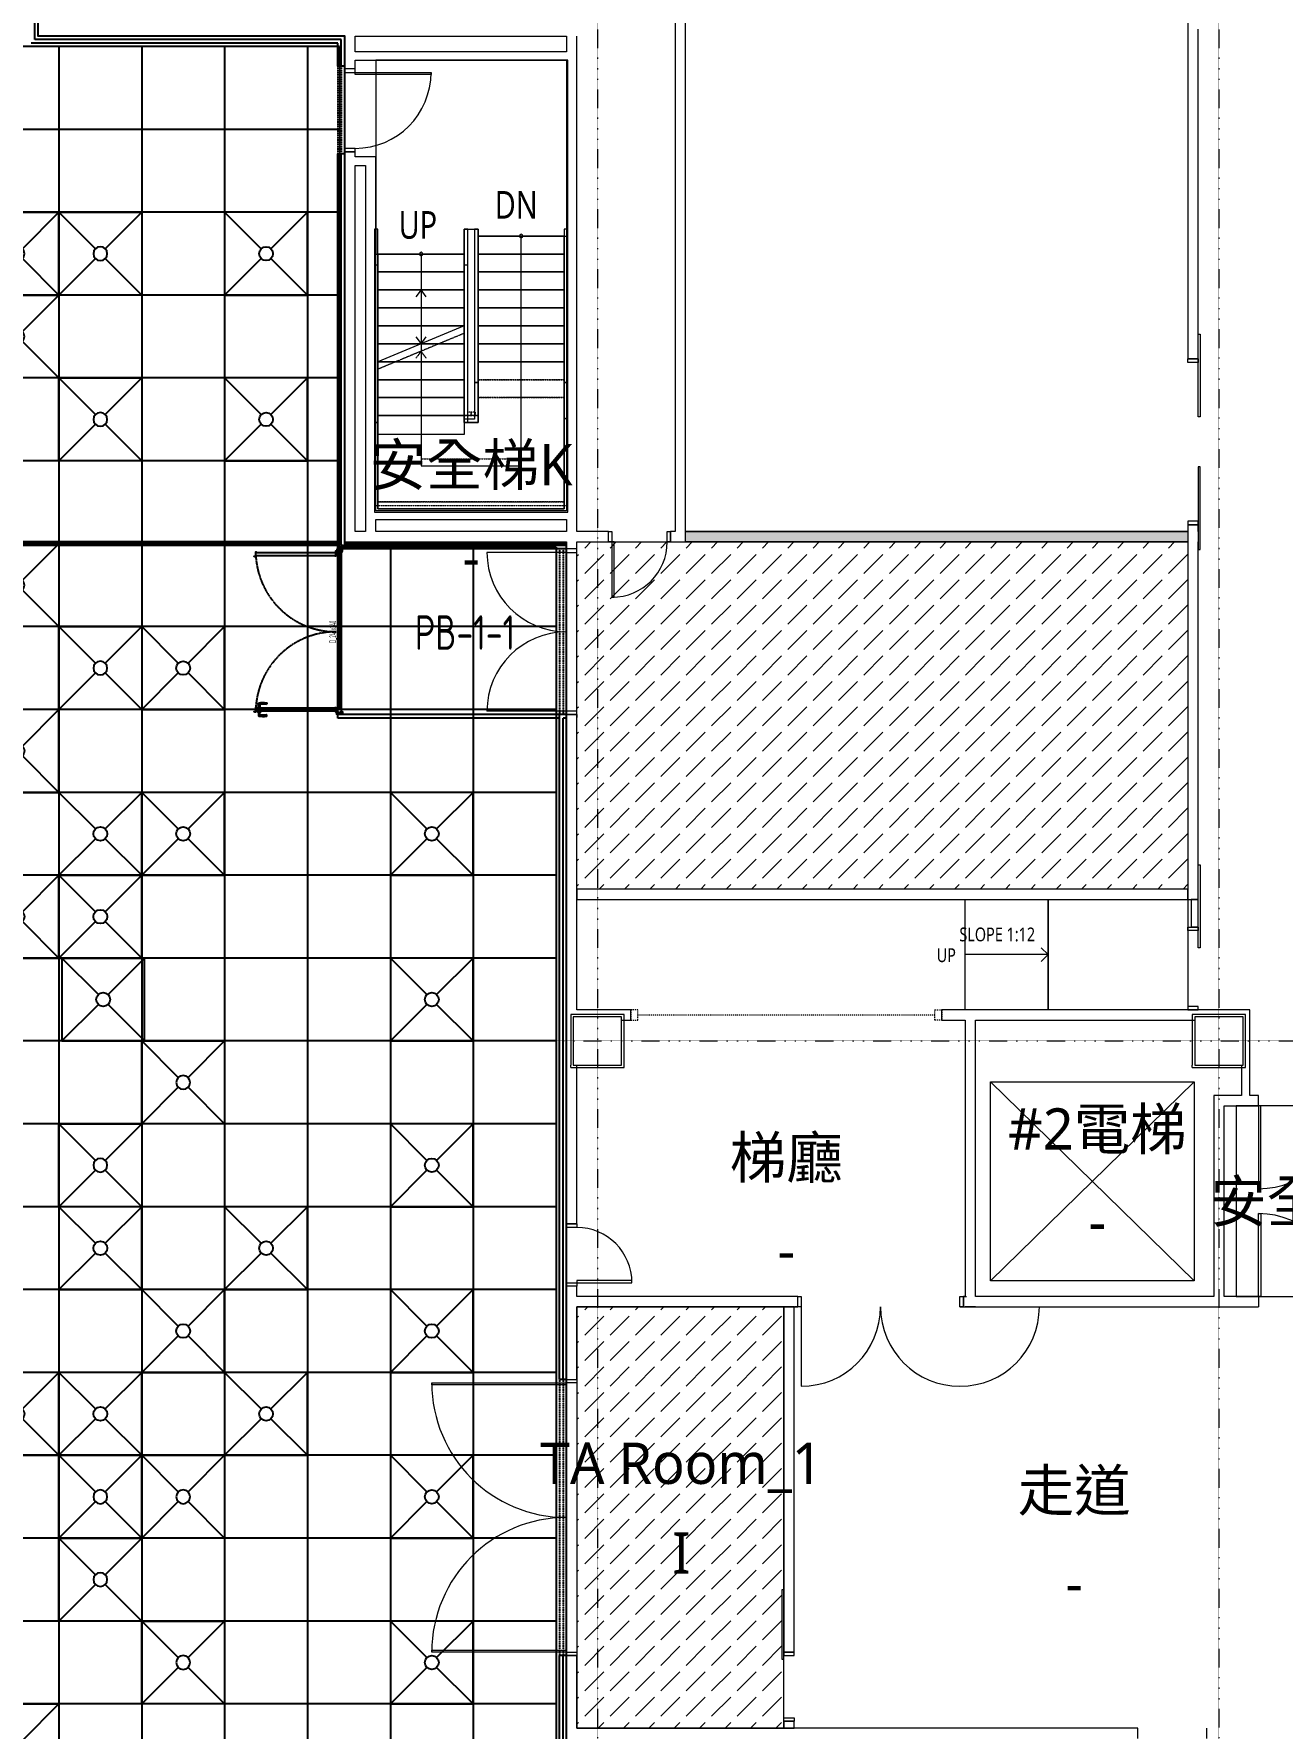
# Model space of a CAD drawing. Extents: x -32000 to 290600, y -111057 to 131250.
# Drawn here: x 235437 to 253516, y 20050 to 44582 of the extents above; entities that cross this region are included whole.
import ezdxf
from ezdxf.enums import TextEntityAlignment as Align

# ---------------------------------------------------------------- set-up
doc = ezdxf.new("R2010")
doc.units = 0
doc.header["$LTSCALE"] = 5
for name, pattern in [('H12PL3$0$JJP_三點線', [0.9, 0.3, -0.15, 0, -0.15, 0, -0.15, 0, -0.15]), ('H12PL3$0$JJP_虛線(退縮線、投影線、地下室範圍、非屬本工程、圖面分區)', [0.45, 0.3, -0.15]), ('H12PL3$0$TAI_虛線', [5.644, 2.822, -2.822]), ('H12PL3$0$虛線', [0.846667, 0.423333, -0.423333]), ('XFDP30$0$HIDDEN', [0.3, 0.2, -0.1]), ('XFDP30$0$HIDDEN2', [0.1875, 0.125, -0.0625])]:
    doc.linetypes.add(name, pattern=pattern)
for name, color, linetype in [('H12PL3$0$A-OBJE-2D', 252, 'Continuous'), ('H12PL3$0$A-STRS', 252, 'Continuous'), ('H12PL3$0$A-TEXT', 252, 'Continuous'), ('H12PL3$0$A-WALL-IN', 252, 'Continuous'), ('H12PL3$0$A-WALL-IN.200K', 252, 'Continuous'), ('H12PL3$0$A-ZONE', 252, 'Continuous'), ('H12PL3$0$A-ZONE.200K', 252, 'Continuous'), ('H12PL3$0$Door', 252, 'Continuous'), ('H12PL3$0$Hattch', 252, 'Continuous'), ('H12PL3$0$S-COL', 252, 'Continuous'), ('H12PL3$0$S-GRID', 252, 'Continuous'), ('H12PL3$0$S-SLAB-SHOW', 252, 'Continuous'), ('XFDC30-200K$0$A-C-4500 (50K)', 9, 'Continuous'), ('XFDC30-50K$0$A-C-4500 (50K)', 9, 'Continuous'), ('XFDH30-50K$0$A-FFU-1200x1200_FAB B', 8, 'Continuous'), ('XFDH30-8K$0$A-FFU-1200x1200_FAB B', 8, 'Continuous'), ('XFDP30$0$A-CR-TXT', 9, 'Continuous'), ('XFDP30$0$A-Door (8K)', 9, 'Continuous'), ('XFDP30$0$A-W-P1S (50K)', 9, 'Continuous'), ('XFDP30$0$A-W-P1S (8K)', 9, 'Continuous'), ('XFDP30$0$A-W-P2D (8K)', 9, 'Continuous')]:
    doc.layers.add(name, color=color, linetype=linetype)
doc.layers.add('XFDC30-200K$0$A-Area (50K)', color=170, linetype='Continuous', plot=False)
doc.styles.add('H12PL3$0$Standard', font='', dxfattribs={"width": 0.8})
doc.styles.add('XFDP30$0$AA-TXT', font='isocp.shx', dxfattribs={"width": 0.8, "bigfont": 'china.shx'})
doc.styles.get('H12PL3$0$Standard').set_extended_font_data('Microsoft JhengHei')
pattern_1 = [(45, (0, 0), (-367.6955, 367.6955), [390, -130]), (45, (1e-13, 367.7), (-367.6955, 367.6955), [390, -130])]

# ---------------------------------------------------------------- blocks, each defined once
blk = doc.blocks.new('XFDP30$0$Door-D240')
for p, q in [((10, 119), (10.8, 119)), ((10, 114.1), (10, 119)), ((10.8, 114.1), (10, 114.1)), ((10.8, 119), (10.8, 114.1)), ((10.8, 117.7), (14.8, 117.7)), ((14.8, 115.5), (10.8, 115.5)), ((14.8, 117.7), (16.2, 117.6))]:
    blk.add_line(p, q)
for points in [[(4.1, 121.6), (4.1, 123.4), (4.1, 121.6), (10.7, 121.6), (10.7, 121.5), (10.3, 121.5), (10.3, 120.4, -0.414214), (10.2, 120.3), (10, 120.3), (10, 120.4), (10.1, 120.4), (10.1, 121.4), (10, 121.4), (10, 5.5), (10.1, 5.5), (10.1, 6.5), (10, 6.5), (10, 6.6), (10.2, 6.6, -0.414214), (10.3, 6.5), (10.3, 5.4, -0.414214), (10.2, 5.3), (4.8, 5.3, -0.414214), (4.7, 5.4), (4.7, 6.5, -0.414214), (4.8, 6.6), (5, 6.6), (5, 6.5), (4.9, 6.5), (4.9, 5.5), (5, 5.5), (5, 121.4), (4.9, 121.4), (4.9, 120.4), (5, 120.4), (5, 120.3), (4.8, 120.3, -0.414214), (4.7, 120.4), (4.7, 121.4), (3.9, 121.4, -0.414214), (3.9, 121.4), (3.9, 123.6, -0.414214), (3.9, 123.7), (4.7, 123.7), (4.7, 123.4), (4.1, 123.4)], [(229.1, 121.6), (229.1, 123.4), (229.1, 121.6), (235.7, 121.6), (235.7, 121.5), (235.3, 121.5), (235.3, 120.4, -0.414214), (235.2, 120.3), (235, 120.3), (235, 120.4), (235.1, 120.4), (235.1, 121.4), (235, 121.4), (235, 5.5), (235.1, 5.5), (235.1, 6.5), (235, 6.5), (235, 6.6), (235.2, 6.6, -0.414214), (235.3, 6.5), (235.3, 5.4, -0.414214), (235.2, 5.3), (229.8, 5.3, -0.414214), (229.7, 5.4), (229.7, 6.5, -0.414214), (229.8, 6.6), (230, 6.6), (230, 6.5), (229.9, 6.5), (229.9, 5.5), (230, 5.5), (230, 121.4), (229.9, 121.4), (229.9, 120.4), (230, 120.4), (230, 120.3), (229.8, 120.3, -0.414214), (229.7, 120.4), (229.7, 121.4), (228.9, 121.4, -0.414214), (228.9, 121.4), (228.9, 123.6, -0.414214), (228.9, 123.7), (229.7, 123.7), (229.7, 123.4), (229.1, 123.4)], [(4.2, 117.7), (0.2, 117.7), (-1.2, 117.6, 0.327495), (-2, 116.9, 0.089847), (-2.2, 106.2, 1.144881), (-0.3, 106.6, -0.137079), (-0.3, 114.9, -0.349357), (0.2, 115.5), (4.2, 115.5)], [(4.7, -2.1, 0.306748), (4.5, -1.7), (4.1, -1.7, 0.306748), (3.9, -2.1), (4, -2.1, -0.414214), (4.1, -2.2), (4.1, -2.2), (4, -2.2), (4, -2.9), (4.6, -2.9), (4.6, -2.2), (4.5, -2.2), (4.5, -2.2, -0.414214), (4.6, -2.1), (4.7, -2.1), (4.8, -2.1, -0.414214), (5, -2.3), (5, -2.9, -0.320245), (4.7, -3.4), (3, -4), (0.6, -4, -0.414214), (0, -3.4), (0, 3.4, -0.414214), (0.6, 4), (3, 4), (3, 0), (3, -1.4, 0.414214), (3.7, -2.1), (3.9, -2.1)], [(235.3, -2.1, -0.306748), (235.5, -1.7), (235.9, -1.7, -0.306748), (236.1, -2.1), (236, -2.1, 0.414214), (235.9, -2.2), (235.9, -2.2), (236, -2.2), (236, -2.9), (235.4, -2.9), (235.4, -2.2), (235.5, -2.2), (235.5, -2.2, 0.414214), (235.4, -2.1), (235.3, -2.1), (235.2, -2.1, 0.414214), (235, -2.3), (235, -2.9, 0.320245), (235.3, -3.4), (237, -4), (239.4, -4, 0.414214), (240, -3.4), (240, 3.4, 0.414214), (239.4, 4), (237, 4), (237, 0), (237, -1.4, -0.414214), (236.3, -2.1), (236.1, -2.1)]]:
    blk.add_lwpolyline(points, format="xyb")
blk.add_lwpolyline([(5, 114.1), (5, 119), (4.2, 119), (4.2, 114.1)], close=True)
at = {"ltscale": 500}
for points in [[(3.3, 0.1), (3.3, 4.6), (3, 4.6), (3, 0.1)], [(8.5, 5.3), (4, 5.3), (4, 5.5), (8.5, 5.5)], [(231.5, 5.3), (236, 5.3), (236, 5.5), (231.5, 5.5)], [(236.7, 0.1), (236.7, 4.6), (237, 4.6), (237, 0.1)]]:
    blk.add_lwpolyline(points, close=True, dxfattribs=at)
at = {"linetype": 'XFDP30$0$HIDDEN', "ltscale": 0.1}
for centre, start, end in [((3.5, 5.1), 0, 85.9993), ((236.5, 5.1), 94.0007, 180)]:
    blk.add_arc(centre, 116.5, start, end, dxfattribs=at)
at = {"extrusion": (0, 0, -1)}
for centre, major_axis, start_param, end_param in [((14.7, 114.9), (0.417, 0.417), -0.669314, 0.675093), ((16.2, 106.3), (0.707, 0.707), 0.872811, 4.284184), ((0.4, 110.8), (10.9, 10.9), 0.51383, 1.058752), ((16.1, 116.7), (-0.624, 0.624), 0.866962, 2.13291), ((-12.5, 110.9), (21.3, 21.3), 0.585307, 0.943734)]:
    blk.add_ellipse(centre, major_axis=major_axis, ratio=1, start_param=start_param, end_param=end_param, dxfattribs=at)
at = {"ltscale": 500, "extrusion": (0, 0, -1)}
blk.add_ellipse((3.5, 5.1), major_axis=(0.495, 0.495), ratio=1, start_param=3.926991, end_param=10.210176, dxfattribs=at)
at = {"ltscale": 500}
blk.add_ellipse((236.5, 5.1), major_axis=(-0.495, 0.495), ratio=1, start_param=3.926991, end_param=10.210176, dxfattribs=at)
at = {"color": 9, "style": 'XFDP30$0$AA-TXT', "width": 0.45}
blk.add_attdef('240X240', text='', height=10, dxfattribs=at).set_placement((120, 10.1), align=Align.MIDDLE_CENTER)
blk = doc.blocks.new('XFDP30')
at = {"layer": 'XFDP30$0$A-W-P1S (50K)'}
for p, q in [((235450, 44500), (235450, 50075)), ((239840, 44450), (235400, 44450)), ((239890, 44500), (235450, 44500)), ((239840, 44115), (239840, 44450)), ((239890, 44115), (239890, 44500)), ((239939, 44115), (239840, 44115)), ((239939, 42845), (239840, 42845)), ((239840, 38400), (239840, 42845)), ((239890, 38400), (239890, 42845))]:
    blk.add_line(p, q, dxfattribs=at)
at = {"layer": 'XFDP30$0$A-W-P1S (50K)', "linetype": 'XFDP30$0$HIDDEN2'}
for p, q in [((239840, 44115), (239840, 42845)), ((239890, 44115), (239890, 42845))]:
    blk.add_line(p, q, dxfattribs=at)
at = {"layer": 'XFDP30$0$A-W-P1S (8K)'}
for p, q in [((239840, 37125), (239840, 38400)), ((239890, 38400), (239840, 38400)), ((239890, 37175), (239890, 38400)), ((243150, 37125), (239840, 37125)), ((239841, 34675), (239841, 37125)), ((243150, 37175), (239890, 37175)), ((239891, 34725), (239891, 37125)), ((243051, 34675), (239841, 34675)), ((243051, 34725), (239891, 34725)), ((243051, 25100), (243051, 34725)), ((243150, 34725), (243051, 34725)), ((243101, 25100), (243101, 34675)), ((243150, 34675), (243101, 34675)), ((243150, 25100), (243051, 25100)), ((243150, 21100), (243051, 21100)), ((243051, 13125), (243051, 21100)), ((243101, 13125), (243101, 21100))]:
    blk.add_line(p, q, dxfattribs=at)
at = {"layer": 'XFDP30$0$A-W-P1S (8K)', "linetype": 'XFDP30$0$HIDDEN2'}
for p, q in [((243051, 37125), (243051, 34725)), ((243101, 37125), (243101, 34725)), ((243051, 25100), (243051, 21100)), ((243101, 25100), (243101, 21100))]:
    blk.add_line(p, q, dxfattribs=at)
at = {"layer": 'XFDP30$0$A-W-P2D (8K)'}
for p, q in [((239840, 37225), (226175, 37225)), ((239840, 37175), (226225, 37175))]:
    blk.add_line(p, q, dxfattribs=at)
at = {"layer": 'XFDP30$0$A-Door (8K)', "xscale": 10, "yscale": 10, "zscale": 10, "rotation": 90}
blk.add_blockref('XFDP30$0$Door-D240', (239866, 34725), dxfattribs=at).add_auto_attribs({'240X240': 'D_240x240'})
at = {"layer": 'XFDP30$0$A-CR-TXT', "style": 'XFDP30$0$AA-TXT', "width": 0.8}
blk.add_text('PB-1-1', height=500, dxfattribs=at).set_placement((241681, 35914), align=Align.MIDDLE)
blk = doc.blocks.new('H12PL3')
at = {"layer": 'H12PL3$0$Hattch', "linetype": 'Continuous', "lineweight": 0}
blk.add_hatch(color=256, dxfattribs=at).paths.add_polyline_path([(244875, 37375), (252150, 37375), (252150, 37225), (244875, 37225)])
h = blk.add_hatch(dxfattribs=at)
h.set_pattern_fill('虛線_0001', color=256, scale=10, style=0, pattern_type=2)
h.set_pattern_definition(pattern_1)
h.paths.add_polyline_path([(252150, 32200), (243300, 32200), (243300, 37225), (252150, 37225)])
h = blk.add_hatch(dxfattribs=at)
h.set_pattern_fill('虛線_0001', color=256, scale=10, style=0, pattern_type=2)
h.set_pattern_definition(pattern_1)
h.paths.add_polyline_path([(246300, 26150), (243300, 26150), (243300, 20050), (246300, 20050)])
at = {"layer": 'H12PL3$0$A-OBJE-2D', "lineweight": 0}
for p, q in [((250125, 31250), (250025, 31350)), ((250125, 31250), (250025, 31150)), ((249290, 26525), (252240, 29410)), ((249290, 29410), (252240, 26525)), ((249290, 26525), (249290, 29410)), ((249290, 29410), (252240, 29410)), ((252240, 29410), (252240, 26525)), ((252240, 26525), (249290, 26525))]:
    blk.add_line(p, q, dxfattribs=at)
for points in [[(248925, 30450), (248925, 32050), (250125, 32050), (250125, 30450)], [(250125, 32050), (252150, 32050), (252150, 30450), (250125, 30450)]]:
    blk.add_lwpolyline(points, close=True, dxfattribs=at)
at = {"layer": 'H12PL3$0$A-OBJE-2D', "lineweight": 0, "flags": 128}
blk.add_lwpolyline([(250125, 31250), (248925, 31250)], dxfattribs=at)
at = {"layer": 'H12PL3$0$A-STRS', "lineweight": 0}
for p, q in [((240370, 41755), (240370, 41395)), ((240420, 41755), (240370, 41755)), ((240420, 41395), (240420, 41755)), ((241670, 41755), (241670, 41395)), ((241720, 41755), (241670, 41755)), ((241720, 41395), (241720, 41755)), ((241870, 41755), (241820, 41755)), ((241820, 41755), (241820, 41655)), ((241870, 41655), (241870, 41755)), ((243170, 41755), (243120, 41755)), ((243120, 41755), (243120, 41655)), ((243170, 41655), (243170, 41755)), ((241820, 41655), (241820, 39835)), ((241870, 39835), (241870, 41655)), ((243120, 41655), (241870, 41655)), ((241870, 41655), (241870, 41395)), ((242495, 41395), (242495, 41655)), ((243120, 41655), (243120, 39835)), ((243120, 41395), (243120, 41655)), ((243170, 39835), (243170, 41655)), ((240370, 41395), (240370, 39814.2)), ((240370, 41235), (240370, 40875)), ((240420, 41235), (240370, 41235)), ((240420, 39835), (240420, 41395)), ((241670, 41395), (240420, 41395)), ((240420, 41395), (240420, 41135)), ((240420, 40875), (240420, 41235)), ((241045, 41395), (241045, 41135)), ((241670, 41395), (241670, 40355)), ((241670, 41135), (241670, 41395)), ((241670, 41235), (241670, 40875)), ((241720, 41235), (241670, 41235)), ((241720, 40375.8), (241720, 41395)), ((241720, 40875), (241720, 41235)), ((243120, 41395), (241870, 41395)), ((241870, 41395), (241870, 41135)), ((241870, 41395), (243120, 41395)), ((242495, 39835), (242495, 41395)), ((243120, 41135), (243120, 41395)), ((240420, 41135), (241670, 41135)), ((241670, 41135), (240420, 41135)), ((240420, 41135), (240420, 40875)), ((241045, 41135), (241045, 40095)), ((241670, 40875), (241670, 41135)), ((243120, 41135), (241870, 41135)), ((241870, 41135), (241870, 40875)), ((241870, 41135), (243120, 41135)), ((243120, 40875), (243120, 41135)), ((240370, 40875), (240370, 39055)), ((240420, 39055), (240420, 40875)), ((241670, 40875), (240420, 40875)), ((240420, 40875), (240420, 40615)), ((240420, 40875), (241670, 40875)), ((241670, 40875), (240420, 40875)), ((240420, 40875), (240420, 40615)), ((241045, 40875), (240970, 40775)), ((241045, 40875), (241045, 40615)), ((241120, 40775), (241045, 40875)), ((241670, 40875), (241670, 39055)), ((241670, 40615), (241670, 40875)), ((241670, 40615), (241670, 40875)), ((241720, 39055), (241720, 40875)), ((243120, 40875), (241870, 40875)), ((241870, 40875), (241870, 40615)), ((241870, 40875), (243120, 40875)), ((243120, 40615), (243120, 40875)), ((240420, 40615), (241670, 40615)), ((241670, 40615), (240420, 40615)), ((240420, 40615), (240420, 40355)), ((240420, 40615), (241670, 40615)), ((241670, 40615), (240420, 40615)), ((240420, 40615), (240420, 40355)), ((241045, 40615), (241045, 39055)), ((241670, 40355), (241670, 40615)), ((241670, 40355), (241670, 40615)), ((243120, 40615), (241870, 40615)), ((241870, 40615), (241870, 40355)), ((241870, 40615), (243120, 40615)), ((243120, 40355), (243120, 40615)), ((240420, 40355), (241670, 40355)), ((241670, 40355), (240420, 40355)), ((240420, 40355), (240420, 40095)), ((240420, 40355), (241670, 40355)), ((241670, 40355), (240420, 40355)), ((240420, 40355), (240420, 40095)), ((241670, 40355), (240420, 39835)), ((241670, 40095), (241670, 40355)), ((243120, 40355), (241870, 40355)), ((241870, 40355), (241870, 40095)), ((241870, 40355), (243120, 40355)), ((243120, 40095), (243120, 40355)), ((240420, 40095), (241670, 40095)), ((241670, 40095), (240420, 40095)), ((240420, 40095), (240420, 39835)), ((240420, 40095), (241045, 40095)), ((241045, 40095), (240420, 40095)), ((240420, 40095), (240420, 39835)), ((240970, 40195), (241045, 40095)), ((241045, 40095), (241120, 40195)), ((241670, 39835), (241670, 40095)), ((241870, 40095), (241870, 39835)), ((243120, 40095), (241870, 40095)), ((241870, 40095), (243120, 40095)), ((243120, 39835), (243120, 40095)), ((240420, 39835), (241670, 39835)), ((241670, 39835), (240420, 39835)), ((240420, 39835), (240420, 39575)), ((241670, 39575), (241670, 39835)), ((241820, 39835), (241820, 39535)), ((241870, 39535), (241870, 39835)), ((243120, 39835), (241870, 39835)), ((241870, 39835), (241870, 38955)), ((243120, 39835), (241870, 39835)), ((241870, 39835), (241870, 38955)), ((241870, 39835), (243120, 39835)), ((242495, 38330), (242495, 39835)), ((243120, 39835), (243120, 39535)), ((243120, 37705), (243120, 39835)), ((243120, 37705), (243120, 39835)), ((243170, 39535), (243170, 39835)), ((240420, 39575), (241670, 39575)), ((241670, 39575), (240420, 39575)), ((240420, 39575), (240420, 39315)), ((241670, 39315), (241670, 39575)), ((241870, 39535), (241820, 39535)), ((241820, 39535), (241820, 39005)), ((241820, 39535), (241870, 39535)), ((241870, 38955), (241870, 39535)), ((243170, 39535), (243120, 39535)), ((243120, 39535), (243120, 37705)), ((243120, 39535), (243170, 39535)), ((243170, 37655), (243170, 39535)), ((240420, 39315), (241670, 39315)), ((241670, 39315), (240420, 39315)), ((240420, 39315), (240420, 39055)), ((241670, 39055), (241670, 39315)), ((240370, 39055), (240370, 38955)), ((240420, 38955), (240420, 39055)), ((241670, 39055), (240420, 39055)), ((241670, 39055), (240420, 39055)), ((241670, 39055), (240420, 39055)), ((240420, 39055), (241670, 39055)), ((241670, 39055), (240420, 39055)), ((240420, 39055), (240420, 37705)), ((241045, 39055), (241045, 38330)), ((241670, 39055), (241670, 38955)), ((241670, 38955), (241670, 39055)), ((241720, 38955), (241720, 39055)), ((240370, 38955), (240420, 38955)), ((240370, 38955), (240370, 37655)), ((240420, 38955), (240370, 38955)), ((240420, 37705), (240420, 38955)), ((241670, 38782.97), (240420, 38782.97)), ((240420, 38782.97), (240420, 37705)), ((241820, 39005), (241670, 39005)), ((241670, 39005), (241670, 38955)), ((241670, 38955), (241720, 38955)), ((241670, 38955), (241870, 38955)), ((241870, 38955), (241670, 38955)), ((241670, 38955), (241670, 38782.97)), ((241870, 38955), (241670, 38955)), ((241045, 38330), (242495, 38330)), ((240370, 37655), (243170, 37655)), ((243120, 37705), (240420, 37705)), ((240420, 37705), (243120, 37705)), ((240420, 37705), (243120, 37705))]:
    blk.add_line(p, q, dxfattribs=at)
at = {"layer": 'H12PL3$0$A-STRS', "linetype": 'H12PL3$0$JJP_虛線(退縮線、投影線、地下室範圍、非屬本工程、圖面分區)', "lineweight": 0}
for p, q in [((241870, 41755), (241820, 41755)), ((241820, 41755), (241820, 41655)), ((241870, 41655), (241870, 41755)), ((243170, 41755), (243120, 41755)), ((243120, 41755), (243120, 41655)), ((243170, 41655), (243170, 41755)), ((241820, 41655), (241820, 39315)), ((243120, 41655), (241870, 41655)), ((241870, 41655), (241870, 41395)), ((241870, 39315), (241870, 41655)), ((243120, 41655), (241870, 41655)), ((241870, 41655), (241870, 41395)), ((243120, 41655), (241870, 41655)), ((241870, 41655), (241870, 41395)), ((242495, 41395), (242495, 41655)), ((243120, 41395), (243120, 41655)), ((243120, 41655), (243120, 39315)), ((243120, 41395), (243120, 41655)), ((243120, 41395), (243120, 41655)), ((243170, 39315), (243170, 41655)), ((241670, 41395), (240420, 41395)), ((240420, 41395), (240420, 41135)), ((241670, 41395), (241669.98, 41395)), ((241670, 41135), (241670, 41395)), ((241670, 41135), (241670, 41395)), ((243120, 41395), (241870, 41395)), ((241870, 41395), (241870, 41135)), ((241870, 41395), (243120, 41395)), ((241870.02, 41395), (241870, 41395)), ((241870, 41395), (241870, 41135)), ((241870, 41395), (241870.02, 41395)), ((243120, 41395), (241870, 41395)), ((241870, 41395), (241870, 41135)), ((241870, 41395), (243120, 41395)), ((243120, 41395), (241870, 41395)), ((241870, 41395), (241870, 41135)), ((241870, 41395), (243120, 41395)), ((242495, 39315), (242495, 41395)), ((243120, 41135), (243120, 41395)), ((243120, 41135), (243120, 41395)), ((243120, 41135), (243120, 41395)), ((240420, 41135), (241670, 41135)), ((241670, 41135), (240420, 41135)), ((240420, 41135), (240420, 40875)), ((241669.98, 41135), (241670, 41135)), ((241670, 41135), (241669.98, 41135)), ((241670, 40875), (241670, 41135)), ((241670, 40875), (241670, 41135)), ((243120, 41135), (241870, 41135)), ((241870, 41135), (241870, 40875)), ((241870, 41135), (243120, 41135)), ((241870.02, 41135), (241870, 41135)), ((241870, 41135), (241870, 40875)), ((241870, 41135), (241870.02, 41135)), ((243120, 41135), (241870, 41135)), ((241870, 41135), (241870, 40875)), ((241870, 41135), (243120, 41135)), ((243120, 41135), (241870, 41135)), ((241870, 41135), (241870, 40875)), ((241870, 41135), (243120, 41135)), ((243120, 40875), (243120, 41135)), ((243120, 40875), (243120, 41135)), ((243120, 40875), (243120, 41135)), ((241670, 40875), (240420, 40875)), ((240420, 40875), (240420, 40615)), ((240420, 40875), (241670, 40875)), ((241670, 40875), (240420, 40875)), ((240420, 40875), (240420, 40615)), ((241669.98, 40875), (241670, 40875)), ((241670, 40875), (241669.98, 40875)), ((241670, 40615), (241670, 40875)), ((241670, 40615), (241670, 40875)), ((241670, 40615), (241670, 40875)), ((243120, 40875), (241870, 40875)), ((241870, 40875), (241870, 40615)), ((241870, 40875), (243120, 40875)), ((241870.02, 40875), (241870, 40875)), ((241870, 40875), (241870, 40615)), ((241870, 40875), (241870.02, 40875)), ((243120, 40875), (241870, 40875)), ((241870, 40875), (241870, 40615)), ((241870, 40875), (243120, 40875)), ((243120, 40875), (241870, 40875)), ((241870, 40875), (241870, 40615)), ((241870, 40875), (243120, 40875)), ((243120, 40615), (243120, 40875)), ((243120, 40615), (243120, 40875)), ((243120, 40615), (243120, 40875)), ((240420, 40615), (241670, 40615)), ((241670, 40615), (240420, 40615)), ((240420, 40615), (240420, 40355)), ((240420, 40615), (241670, 40615)), ((241670, 40615), (240420, 40615)), ((240420, 40615), (240420, 40355)), ((241669.98, 40615), (241670, 40615)), ((241670, 40615), (241669.98, 40615)), ((241670, 40355), (241670, 40615)), ((241670, 40355), (241670, 40615)), ((241670, 40355), (241670, 40615)), ((243120, 40615), (241870, 40615)), ((241870, 40615), (241870, 40355)), ((241870, 40615), (243120, 40615)), ((241870.02, 40615), (241870, 40615)), ((241870, 40615), (241870, 40438.2)), ((241870, 40615), (241870.02, 40615)), ((243120, 40615), (241870, 40615)), ((241870, 40615), (241870, 40355)), ((241870, 40615), (243120, 40615)), ((243120, 40615), (241870, 40615)), ((241870, 40615), (241870, 40355)), ((241870, 40615), (243120, 40615)), ((243120, 40355), (243120, 40615)), ((243120, 40355), (243120, 40615)), ((243120, 40355), (243120, 40615)), ((240420, 40355), (241670, 40355)), ((241670, 40355), (240420, 40355)), ((240420, 40355), (240420, 40095)), ((240420, 40355), (241670, 40355)), ((241670, 40355), (240420, 40355)), ((240420, 40355), (240420, 40095)), ((241670, 40246.69), (240420, 39726.69)), ((241669.98, 40355), (241670, 40355)), ((241670, 40355), (241669.98, 40355)), ((241670, 40095), (241670, 40355)), ((241670, 40095), (241670, 40355)), ((241670, 40246.69), (241670, 39055)), ((241670, 40095), (241670, 40246.69)), ((241720, 39105), (241720, 40267.49)), ((243120, 40355), (241870, 40355)), ((241870, 40355), (241870, 40095)), ((241870, 40355), (243120, 40355)), ((243120, 40355), (241870, 40355)), ((241870, 40355), (241870, 40095)), ((241870, 40355), (243120, 40355)), ((243120, 40355), (241870, 40355)), ((241870, 40355), (241870, 40095)), ((241870, 40355), (243120, 40355)), ((243120, 40095), (243120, 40355)), ((243120, 40095), (243120, 40355)), ((243120, 40095), (243120, 40355)), ((240420, 40095), (241670, 40095)), ((241670, 40095), (240420, 40095)), ((240420, 40095), (240420, 39835)), ((240420, 40095), (241045, 40095)), ((241045, 40095), (240420, 40095)), ((240420, 40095), (240420, 39835)), ((241305.36, 40095), (241670, 40095)), ((241670, 40095), (241305.36, 40095)), ((241305.36, 40095), (241670, 40095)), ((241670, 40095), (241305.36, 40095)), ((241670, 39835), (241670, 40095)), ((241670, 39835), (241670, 40095)), ((241670, 39835), (241670, 40095)), ((243120, 40095), (241870, 40095)), ((241870, 40095), (241870, 39835)), ((241870, 40095), (243120, 40095)), ((243120, 40095), (241870, 40095)), ((241870, 40095), (241870, 39835)), ((241870, 40095), (243120, 40095)), ((243120, 40095), (241870, 40095)), ((241870, 40095), (241870, 39835)), ((241870, 40095), (243120, 40095)), ((243120, 39835), (243120, 40095)), ((243120, 39835), (243120, 40095)), ((243120, 39835), (243120, 40095)), ((240420, 39835), (241670, 39835)), ((241670, 39835), (240420, 39835)), ((240420, 39835), (240420, 39575)), ((240680.36, 39835), (241670, 39835)), ((241670, 39835), (240680.36, 39835)), ((240680.36, 39835), (241670, 39835)), ((241670, 39835), (240680.36, 39835)), ((241045, 39986.69), (240970, 39886.69)), ((241045, 39986.69), (241045, 39055)), ((241120, 39886.69), (241045, 39986.69)), ((241670, 39575), (241670, 39835)), ((241670, 39575), (241670, 39835)), ((241670, 39575), (241670, 39835)), ((241870, 39835), (243120, 39835)), ((243120, 39835), (241870, 39835)), ((241870, 39835), (241870, 39575)), ((241870, 39835), (243120, 39835)), ((243120, 39835), (241870, 39835)), ((241870, 39835), (241870, 39575)), ((241870, 39835), (243120, 39835)), ((243120, 39575), (243120, 39835)), ((243120, 39575), (243120, 39835)), ((240370, 39705.89), (240370, 38955)), ((240420, 38955), (240420, 39726.69)), ((240420, 39726.69), (240420, 39575)), ((240420, 39726.69), (240420, 39575)), ((240420, 39575), (241670, 39575)), ((241670, 39575), (240420, 39575)), ((240420, 39575), (240420, 39315)), ((240420, 39575), (241670, 39575)), ((241670, 39575), (240420, 39575)), ((240420, 39575), (240420, 39315)), ((240420, 39575), (241670, 39575)), ((241670, 39575), (240420, 39575)), ((240420, 39575), (240420, 39315)), ((241670, 39315), (241670, 39575)), ((241670, 39315), (241670, 39575)), ((241670, 39315), (241670, 39575)), ((243120, 39575), (241870, 39575)), ((241870, 39575), (241870, 39315)), ((241870, 39575), (243120, 39575)), ((241870, 39575), (241870, 39315)), ((243120, 39575), (241870, 39575)), ((241870, 39575), (243120, 39575)), ((243120, 39315), (243120, 39575)), ((243120, 39315), (243120, 39575)), ((240420, 39315), (241670, 39315)), ((241670, 39315), (240420, 39315)), ((240420, 39315), (240420, 39055)), ((240420, 39315), (241670, 39315)), ((241670, 39315), (240420, 39315)), ((240420, 39315), (240420, 39055)), ((240420, 39315), (241670, 39315)), ((241670, 39315), (240420, 39315)), ((240420, 39315), (240420, 39055)), ((241670, 39055), (241670, 39315)), ((241670, 39055), (241670, 39315)), ((241670, 39055), (241670, 39315)), ((241820, 39315), (241820, 39105)), ((241870, 39055), (241870, 39315)), ((241870, 39315), (243120, 39315)), ((243120, 39315), (241870, 39315)), ((241870, 39315), (241870, 39055)), ((241870, 39315), (243120, 39315)), ((242495, 38430), (242495, 39315)), ((243120, 39315), (243120, 39015)), ((243120, 37805), (243120, 39315)), ((243170, 39015), (243170, 39315)), ((240420, 39055), (241670, 39055)), ((240420, 39055), (241670, 39055)), ((241670, 39055), (240420, 39055)), ((241670, 39055), (240420, 39055)), ((241670, 39055), (240420, 39055)), ((240420, 39055), (241670, 39055)), ((240420, 39055), (240420, 37805)), ((241670, 39055), (240420, 39055)), ((241045, 39055), (241045, 38430)), ((241670, 39055), (241770, 39055)), ((241870, 39055), (241670, 39055)), ((241770, 39105), (241720, 39105)), ((241770, 39055), (241770, 39105)), ((241830, 39105), (241770, 39105)), ((241770, 39105), (241770, 39055)), ((241770, 39055), (241830, 39055)), ((241820, 39105), (241830, 39105)), ((241830, 39055), (241830, 39105)), ((241830, 39105), (241830, 39055)), ((241830, 39055), (241870, 39055)), ((243170, 39015), (243120, 39015)), ((243120, 39015), (243120, 37805)), ((243120, 39015), (243170, 39015)), ((243170, 37755), (243170, 39015)), ((240370, 38955), (240420, 38955)), ((240370, 38955), (240370, 37755)), ((240420, 38955), (240370, 38955)), ((240420, 37805), (240420, 38955)), ((241045, 38430), (242495, 38430)), ((243120, 37805), (240420, 37805)), ((240420, 37805), (243120, 37805)), ((240370, 37755), (243170, 37755))]:
    blk.add_line(p, q, dxfattribs=at)
at = {"layer": 'H12PL3$0$A-STRS', "linetype": 'H12PL3$0$虛線', "lineweight": 0}
for p, q in [((243120, 39315), (241870, 39315)), ((241870, 39315), (241870, 39055)), ((243120, 37805), (243120, 39315)), ((241870, 39055), (241670, 39055)), ((241670, 39055), (241670, 38782.79)), ((241670, 38782.79), (240420, 38782.79)), ((240420, 38782.79), (240420, 37805)), ((240420, 37805), (243120, 37805))]:
    blk.add_line(p, q, dxfattribs=at)
at = {"layer": 'H12PL3$0$A-STRS', "lineweight": 0, "flags": 128}
for points in [[(242470, 41655, 1), (242520, 41655, 1)], [(241020, 41395, 1), (241070, 41395, 1)]]:
    blk.add_lwpolyline(points, format="xyb", close=True, dxfattribs=at)
at = {"layer": 'H12PL3$0$A-WALL-IN', "lineweight": 0}
for p, q in [((240090, 44075), (239940, 44075)), ((240090, 42875), (239940, 42875)), ((252300, 39875), (252150, 39875)), ((243760, 37225), (243760, 37375)), ((244660, 37225), (244660, 37375)), ((252300, 37475), (252150, 37475)), ((243150, 37125), (243150, 37168)), ((243300, 37125), (243150, 37125)), ((243300, 37125), (243300, 37168)), ((243150, 34725), (243150, 34682)), ((243300, 34725), (243150, 34725)), ((243300, 34725), (243300, 34682)), ((252300, 31650), (252200, 31650)), ((244085, 30300), (244085, 30450)), ((248585, 30300), (248585, 30450)), ((252300, 30450), (252200, 30450)), ((253175, 29060), (253175, 29210)), ((243300, 27350), (243150, 27350)), ((243300, 26450), (243150, 26450)), ((246500, 26300), (246457, 26300)), ((246500, 26150), (246500, 26300)), ((248900, 26300), (248943, 26300)), ((248900, 26150), (248900, 26300)), ((253175, 26300), (253175, 26150)), ((246500, 26150), (246457, 26150)), ((248900, 26150), (248943, 26150)), ((243150, 25100), (243300, 25100)), ((243150, 21100), (243300, 21100)), ((251425, 19900), (251425, 20050)), ((252425, 19900), (252425, 20050))]:
    blk.add_line(p, q, dxfattribs=at)
at = {"layer": 'H12PL3$0$A-WALL-IN', "lineweight": 0, "flags": 128}
for points in [[(252150, 49350), (252150, 39875)], [(244725, 45300), (244725, 37375)], [(244875, 37375), (244875, 45300)], [(235500, 44550), (235500, 44700)], [(252300, 39875), (252300, 44650)], [(235500, 44550), (239940, 44550)], [(239940, 44550), (239940, 44075)], [(240090, 44325), (240090, 44550)], [(240090, 44550), (243150, 44550)], [(240090, 44550), (243150, 44550)], [(243150, 44550), (243150, 44325)], [(243300, 37375), (243300, 44550)], [(243150, 44325), (240090, 44325)], [(240090, 44200), (243150, 44200)], [(240090, 44075), (240090, 44200)], [(243150, 44200), (243150, 37675)], [(239940, 42875), (239940, 37225)], [(240090, 42800), (240090, 42875)], [(240240, 42800), (240090, 42800)], [(240390, 42800), (240240, 42800)], [(240390, 37675), (240390, 42800)], [(240090, 42675), (240240, 42675)], [(240090, 37375), (240090, 42675)], [(240240, 42675), (240240, 37375)], [(243150, 37675), (240390, 37675)], [(240390, 37550), (243150, 37550)], [(240390, 37375), (240390, 37550)], [(243150, 37550), (243150, 37375)], [(240240, 37375), (240090, 37375)], [(243150, 37375), (240390, 37375)], [(243760, 37375), (243300, 37375)], [(244725, 37375), (244660, 37375)], [(252150, 37375), (244875, 37375)], [(252150, 37475), (252150, 37375)], [(252300, 37375), (252300, 37475)], [(252300, 37375), (252300, 37225)], [(239940, 37225), (240090, 37225)], [(240090, 37225), (243150, 37225)], [(243150, 37225), (243150, 37125)], [(243300, 37125), (243300, 37225)], [(243300, 37225), (243760, 37225)], [(244660, 37225), (252150, 37225)], [(252150, 37225), (252150, 32050)], [(252300, 32050), (252300, 37225)], [(243150, 34725), (243150, 27350)], [(243300, 30450), (243300, 34725)], [(252150, 32050), (252300, 32050)], [(252300, 32050), (252200, 32050)], [(252200, 32050), (252200, 31650)], [(252300, 31650), (252300, 32050)], [(244085, 30450), (243300, 30450)], [(252925, 30450), (248585, 30450)], [(253050, 30450), (252925, 30450)], [(253050, 29210), (253050, 30450)], [(243215, 30385), (243215, 30350)], [(243950, 30385), (243215, 30385)], [(243215, 30350), (243215, 29650)], [(243985, 30385), (243950, 30385)], [(243950, 30300), (244085, 30300)], [(243985, 29650), (243985, 30385)], [(248585, 30300), (248925, 30300)], [(248925, 30300), (248925, 26300)], [(249075, 30300), (252250, 30300)], [(249075, 26300), (249075, 30300)], [(252215, 30385), (252215, 30350)], [(252950, 30385), (252215, 30385)], [(252215, 30350), (252215, 29650)], [(252985, 30385), (252950, 30385)], [(252985, 29650), (252985, 30385)], [(243215, 29615), (243215, 29650)], [(243215, 29615), (243985, 29615)], [(243300, 27350), (243300, 29650)], [(243985, 29615), (243985, 29650)], [(252215, 29615), (252215, 29650)], [(252215, 29615), (252985, 29615)], [(252925, 29650), (252925, 29210)], [(252985, 29615), (252985, 29650)], [(252525, 29210), (252525, 29060)], [(252925, 29210), (252525, 29210)], [(253175, 29210), (253050, 29210)], [(252525, 29060), (252525, 26300)], [(252675, 26300), (252675, 29060)], [(252675, 29060), (253175, 29060)], [(243150, 26450), (243150, 25100)], [(243300, 26300), (243300, 26450)], [(246500, 26300), (243300, 26300)], [(248925, 26300), (248900, 26300)], [(252525, 26300), (249075, 26300)], [(253175, 26300), (252675, 26300)], [(243300, 26150), (246500, 26150)], [(243300, 25100), (243300, 26150)], [(248900, 26150), (248925, 26150)], [(249075, 26150), (248925, 26150)], [(249075, 26150), (252525, 26150)], [(252525, 26150), (253175, 26150)], [(243150, 21100), (243150, 14600)], [(243300, 20050), (243300, 21100)], [(251425, 20050), (243300, 20050)]]:
    blk.add_lwpolyline(points, dxfattribs=at)
at = {"layer": 'H12PL3$0$A-WALL-IN.200K', "lineweight": 0}
for p, q in [((246300, 21150), (246450, 21150)), ((246300, 20150), (246450, 20150))]:
    blk.add_line(p, q, dxfattribs=at)
at = {"layer": 'H12PL3$0$A-WALL-IN.200K', "lineweight": 0, "flags": 128}
for points in [[(252150, 32200), (243300, 32200)], [(243300, 32200), (243300, 32050)], [(252150, 32050), (252150, 32200)], [(243300, 32050), (252150, 32050)], [(246450, 26150), (246300, 26150)], [(246300, 26150), (246300, 21150)], [(246450, 21150), (246450, 26150)], [(246300, 20150), (246300, 20050)], [(246450, 20050), (246450, 20150)], [(246300, 20050), (246450, 20050)]]:
    blk.add_lwpolyline(points, dxfattribs=at)
at = {"layer": 'H12PL3$0$Door', "lineweight": 0}
for p, q in [((240090, 44075), (239940, 44075)), ((239940, 44075), (239940, 44025)), ((239940, 44025), (240090, 44025)), ((240090, 44025), (240090, 44075)), ((240090, 44025), (241190, 44025)), ((240090, 43995), (240090, 44025)), ((241190, 43995), (240090, 43995)), ((241190, 44025), (241190, 43995)), ((240090, 42925), (239940, 42925)), ((239940, 42925), (239940, 42875)), ((239940, 42875), (240090, 42875)), ((240090, 42875), (240090, 42925)), ((252300, 39035), (252300, 40235)), ((252300, 40235), (252330, 40235)), ((252330, 40235), (252330, 39035)), ((252150, 39825), (252150, 39875)), ((252150, 39875), (252300, 39875)), ((252300, 39825), (252150, 39825)), ((252300, 39875), (252300, 39825)), ((252330, 39035), (252300, 39035)), ((252300, 38315), (252300, 37115)), ((252330, 38315), (252300, 38315)), ((252330, 37115), (252330, 38315)), ((243760, 37225), (243760, 37375)), ((243760, 37375), (243810, 37375)), ((243810, 37375), (243810, 37225)), ((244610, 37225), (244610, 37375)), ((244610, 37375), (244660, 37375)), ((244660, 37375), (244660, 37225)), ((252300, 37525), (252150, 37525)), ((252150, 37525), (252150, 37475)), ((252150, 37475), (252300, 37475)), ((252300, 37475), (252300, 37525)), ((243150, 37075), (242000, 37075)), ((243150, 37125), (243150, 37168)), ((243150, 37125), (243150, 37168)), ((243150, 37125), (243150, 37075)), ((243300, 37125), (243150, 37125)), ((243300, 37125), (243150, 37125)), ((243300, 37125), (243150, 37125)), ((243150, 37075), (243300, 37075)), ((243300, 37125), (243300, 37168)), ((243300, 37125), (243300, 37168)), ((243300, 37075), (243300, 37125)), ((243810, 37225), (243760, 37225)), ((243810, 37225), (243810, 36425)), ((243840, 37225), (243810, 37225)), ((243840, 36425), (243840, 37225)), ((244660, 37225), (244610, 37225)), ((252300, 37115), (252330, 37115)), ((243810, 36425), (243840, 36425)), ((243150, 34775), (242000, 34775)), ((243300, 34775), (243150, 34775)), ((243150, 34775), (243150, 34725)), ((243150, 34725), (243300, 34725)), ((243300, 34725), (243150, 34725)), ((243300, 34725), (243150, 34725)), ((243150, 34725), (243150, 34682)), ((243150, 34725), (243150, 34682)), ((243300, 34725), (243300, 34775)), ((243300, 34725), (243300, 34682)), ((243300, 34725), (243300, 34682)), ((252300, 31350), (252300, 32550)), ((252300, 32550), (252330, 32550)), ((252330, 32550), (252330, 31350)), ((252150, 31600), (252150, 31650)), ((252150, 31650), (252300, 31650)), ((252300, 31650), (252300, 31600)), ((252300, 31600), (252150, 31600)), ((252330, 31350), (252300, 31350)), ((252300, 30500), (252150, 30500)), ((252150, 30500), (252150, 30450)), ((252150, 30450), (252300, 30450)), ((252300, 30450), (252300, 30500)), ((253175, 29060), (253175, 29210)), ((253175, 29060), (253175, 27860)), ((253205, 29060), (253175, 29060)), ((253205, 27860), (253205, 29060)), ((253175, 27860), (253205, 27860)), ((253175, 26300), (253175, 27500)), ((253175, 27500), (253205, 27500)), ((253205, 27500), (253205, 26300)), ((243150, 27300), (243150, 27350)), ((243150, 27350), (243300, 27350)), ((243300, 27300), (243150, 27300)), ((243300, 27350), (243300, 27300)), ((243150, 26450), (243150, 26500)), ((243150, 26500), (243300, 26500)), ((244100, 26530), (243300, 26530)), ((243300, 26530), (243300, 26500)), ((243300, 26500), (244100, 26500)), ((243300, 26500), (243300, 26450)), ((244100, 26500), (244100, 26530)), ((243300, 26450), (243150, 26450)), ((246500, 26300), (246457, 26300)), ((246500, 26300), (246457, 26300)), ((246500, 26300), (246550, 26300)), ((246500, 26150), (246500, 26300)), ((246500, 26150), (246500, 26300)), ((246500, 26150), (246500, 26300)), ((246550, 26300), (246550, 26150)), ((248850, 26150), (248850, 26300)), ((248850, 26300), (248900, 26300)), ((248900, 26300), (248900, 26150)), ((248900, 26150), (248900, 26300)), ((248900, 26150), (248900, 26300)), ((248900, 26300), (248943, 26300)), ((248900, 26300), (248943, 26300)), ((253205, 26300), (253175, 26300)), ((253175, 26300), (253175, 26150)), ((246500, 26150), (246457, 26150)), ((246500, 26150), (246457, 26150)), ((246550, 26150), (246500, 26150)), ((246550, 26150), (246550, 25000)), ((248900, 26150), (248850, 26150)), ((248850, 26150), (250000, 26150)), ((248900, 26150), (248943, 26150)), ((248900, 26150), (248943, 26150)), ((241200, 25020), (241200, 25050)), ((241200, 25050), (243150, 25050)), ((243150, 25050), (243150, 25100)), ((243150, 25100), (243300, 25100)), ((243150, 25050), (243150, 25020)), ((243300, 25050), (243150, 25050)), ((243300, 25100), (243300, 25050)), ((243150, 25020), (241200, 25020)), ((246300, 22050), (246270, 22050)), ((246270, 22050), (246270, 21050)), ((246300, 21050), (246300, 22050)), ((241200, 21150), (241200, 21180)), ((241200, 21180), (243150, 21180)), ((243150, 21150), (241200, 21150)), ((243150, 21180), (243150, 21150)), ((243150, 21100), (243150, 21150)), ((243150, 21150), (243300, 21150)), ((243300, 21100), (243150, 21100)), ((243300, 21150), (243300, 21100)), ((246300, 21150), (246300, 21100)), ((246450, 21150), (246300, 21150)), ((246300, 21100), (246450, 21100)), ((246450, 21100), (246450, 21150)), ((246270, 21050), (246300, 21050)), ((246300, 20150), (246300, 20200)), ((246300, 20200), (246450, 20200)), ((246450, 20150), (246300, 20150)), ((246450, 20200), (246450, 20150))]:
    blk.add_line(p, q, dxfattribs=at)
at = {"layer": 'H12PL3$0$Door', "linetype": 'H12PL3$0$TAI_虛線', "lineweight": 0}
for p, q in [((244185, 30450), (244085, 30450)), ((244085, 30450), (244085, 30300)), ((244185, 30300), (244185, 30450)), ((248485, 30300), (248485, 30450)), ((248485, 30450), (248585, 30450)), ((248585, 30450), (248585, 30300)), ((244085, 30300), (244185, 30300)), ((248485, 30375), (244185, 30375)), ((248585, 30300), (248485, 30300))]:
    blk.add_line(p, q, dxfattribs=at)
at = {"layer": 'H12PL3$0$Door', "lineweight": 0}
for centre, radius, start, end in [((240090, 44025), 1100, 270, 0), ((243150, 37075), 1150, 180, 270), ((243810, 37225), 800, 270, 0), ((243150, 34775), 1150, 90, 180), ((253175, 29060), 1200, 270, 0), ((253175, 26300), 1200, 0, 90), ((243300, 26500), 800, 0, 90), ((246550, 26150), 1150, 270, 0), ((248850, 26150), 1150, 180, 0), ((243150, 25050), 1950, 180, 270), ((243150, 21150), 1950, 90, 180)]:
    blk.add_arc(centre, radius, start, end, dxfattribs=at)
at = {"layer": 'H12PL3$0$Hattch', "lineweight": 0, "flags": 128}
for points in [[(244875, 37375), (252150, 37375), (252150, 37225), (244875, 37225)], [(252150, 32200), (243300, 32200), (243300, 37225), (252150, 37225)], [(246300, 26150), (243300, 26150), (243300, 20050), (246300, 20050)]]:
    blk.add_lwpolyline(points, close=True, dxfattribs=at)
at = {"layer": 'H12PL3$0$S-COL', "lineweight": 0, "flags": 128}
for points in [[(243250, 29650), (243950, 29650), (243950, 30350), (243250, 30350)], [(252250, 29650), (252950, 29650), (252950, 30350), (252250, 30350)]]:
    blk.add_lwpolyline(points, close=True, dxfattribs=at)
at = {"layer": 'H12PL3$0$S-GRID', "linetype": 'H12PL3$0$JJP_三點線', "lineweight": 0}
for p, q in [((243600, 128250), (243600, -28000)), ((252600, 128250), (252600, -28000)), ((-29000, 30000), (289600, 30000))]:
    blk.add_line(p, q, dxfattribs=at)
at = {"layer": 'H12PL3$0$S-SLAB-SHOW', "lineweight": 0, "flags": 128}
for points in [[(240390, 41395), (241670, 41395), (241670, 41755), (241870, 41755), (241870, 41655), (243170, 41655), (243170, 44200), (240390, 44200)], [(240390, 41395), (241670, 41395), (241670, 41755), (241870, 41755), (241870, 41655), (243170, 41655), (243170, 44200), (240390, 44200)], [(252850, 29060), (252850, 26300), (255365, 26300), (255365, 27580), (255265, 27580), (255265, 27780), (255625, 27780), (255625, 29060)], [(252850, 29060), (252850, 26300), (255365, 26300), (255365, 27580), (255265, 27580), (255265, 27780), (255625, 27780), (255625, 29060)]]:
    blk.add_lwpolyline(points, close=True, dxfattribs=at)
blk.add_blockref('XFDP30', (0, 0))
at = {"layer": 'H12PL3$0$A-TEXT', "linetype": 'Continuous', "lineweight": 0, "style": 'H12PL3$0$Standard'}
for s, insert, char_height, attachment_point in [('\\A1;DN', (242112.63, 42106.73), 400, 4), ('\\A1;UP', (240720.44, 41813.68), 400, 4), ('\\A1;SLOPE 1:12', (248841.75, 31642.57), 200, 1), ('\\A1;UP', (248512.78, 31341.89), 200, 1)]:
    blk.add_mtext(s, dxfattribs=dict(at, insert=insert, char_height=char_height, attachment_point=attachment_point))
at = {"layer": 'H12PL3$0$A-ZONE', "style": 'H12PL3$0$Standard'}
for s, p in [('安全梯K', (241770, 38643.92)), ('-', (241770, 37302.03)), ('#2電梯', (250839, 29024.9)), ('梯廳', (246335, 28611.96)), ('安全梯B', (253953.73, 27976.87)), ('-', (250839, 27684.53)), ('-', (246335, 27268.55)), ('走道', (250503.95, 23792.6)), ('-', (250503.95, 22450.71))]:
    blk.add_text(s, height=600, dxfattribs=at).set_placement(p, align=Align.TOP_CENTER)
at = {"layer": 'H12PL3$0$A-ZONE.200K', "style": 'H12PL3$0$Standard'}
for s, p in [('TA Room_1', (244814.43, 24185.22)), ('I', (244814.43, 22885.89))]:
    blk.add_text(s, height=600, dxfattribs=at).set_placement(p, align=Align.TOP_CENTER)
blk = doc.blocks.new('XFDC30-50K')
at = {"layer": 'XFDC30-50K$0$A-C-4500 (50K)', "ltscale": 0.3}
for p, q in [((239865, 44400), (174600, 44400)), ((235800, 44400), (235800, 3000)), ((237000, 44400), (237000, 3000)), ((238200, 44400), (238200, 3000)), ((239400, 44400), (239400, 3000)), ((239866, 44400), (239866, 34800)), ((239865, 43200), (174600, 43200)), ((239865, 42000), (174600, 42000)), ((239865, 40800), (174600, 40800)), ((239865, 39600), (174600, 39600)), ((239865, 38400), (174600, 38400)), ((239866, 37200), (174600, 37200)), ((243000, 37150), (239866, 37150)), ((240600, 37150), (240600, 3000)), ((241800, 37150), (241800, 3000)), ((243000, 37150), (243000, 3000)), ((243000, 36000), (174600, 36000)), ((243000, 34800), (174600, 34800)), ((243000, 33600), (174600, 33600)), ((243000, 32400), (174600, 32400)), ((243000, 31200), (174600, 31200)), ((243000, 30000), (232200, 30000)), ((243000, 28800), (174600, 28800)), ((243000, 27600), (174600, 27600)), ((243000, 26400), (174600, 26400)), ((243000, 25200), (174600, 25200)), ((243000, 24000), (174600, 24000)), ((243000, 22800), (174600, 22800)), ((243000, 21600), (174600, 21600)), ((243000, 20400), (174600, 20400))]:
    blk.add_line(p, q, dxfattribs=at)
blk = doc.blocks.new('XFDC30-200K')
at = {"layer": 'XFDC30-200K$0$A-Area (50K)'}
blk.add_lwpolyline([(243151, 3000), (243151, 37200), (239940, 37200), (239940, 44550), (235500, 44550), (235500, 50025), (243151, 50025), (243151, 90350)], dxfattribs=at)
at = {"layer": 'XFDC30-200K$0$A-C-4500 (50K)', "ltscale": 0.3}
for p, q in [((239865, 44400), (174600, 44400)), ((235800, 44400), (235800, 3000)), ((237000, 44400), (237000, 3000)), ((238200, 44400), (238200, 3000)), ((239400, 44400), (239400, 3000)), ((239866, 44400), (239866, 34800)), ((239865, 43200), (174600, 43200)), ((239865, 42000), (174600, 42000)), ((239865, 40800), (174600, 40800)), ((239865, 39600), (174600, 39600)), ((239865, 38400), (174600, 38400)), ((239866, 37200), (174600, 37200)), ((243000, 37150), (239866, 37150)), ((240600, 37150), (240600, 3000)), ((241800, 37150), (241800, 3000)), ((243000, 37150), (243000, 3000)), ((243000, 36000), (174600, 36000)), ((243000, 34800), (174600, 34800)), ((243000, 33600), (174600, 33600)), ((243000, 32400), (174600, 32400)), ((243000, 31200), (174600, 31200)), ((243000, 30000), (232200, 30000)), ((243000, 28800), (174600, 28800)), ((243000, 27600), (174600, 27600)), ((243000, 26400), (174600, 26400)), ((243000, 25200), (174600, 25200)), ((243000, 24000), (174600, 24000)), ((243000, 22800), (174600, 22800)), ((243000, 21600), (174600, 21600)), ((243000, 20400), (174600, 20400))]:
    blk.add_line(p, q, dxfattribs=at)
blk = doc.blocks.new('XFDH30-8K$0$FFU-1212')
for p, q in [((0, 120), (52.9, 67.1)), ((67.1, 67.1), (120, 120)), ((0, 0), (52.9, 52.9)), ((67.1, 52.9), (120, 0))]:
    blk.add_line(p, q)
blk.add_lwpolyline([(0, 0), (120, 0), (120, 120), (0, 120)], close=True)
blk.add_circle((60, 60), 10)
blk = doc.blocks.new('XFDH30-8K')
at = {"layer": 'XFDH30-8K$0$A-FFU-1200x1200_FAB B', "yscale": 10, "zscale": 10, "rotation": 90}
for p, xscale in [((235800, 37200), -10), ((237000, 36000), -10), ((238200, 34800), 10), ((235800, 33600), 10), ((237000, 32400), 10), ((238200, 32400), 10), ((241800, 32400), 10), ((235800, 31200), 10), ((237000, 31200), 10), ((237042, 30000), 10), ((241800, 30000), 10), ((238200, 30000), -10), ((237000, 28800), -10), ((241800, 27600), 10), ((237000, 26400), 10), ((239400, 26400), 10), ((238200, 25200), 10), ((241800, 25200), 10), ((235800, 24000), 10), ((237000, 24000), 10), ((239400, 24000), 10), ((237000, 24000), -10), ((238200, 24000), -10), ((241800, 22800), 10), ((237000, 22800), -10), ((238200, 21600), -10), ((241800, 20400), 10), ((235800, 20400), -10)]:
    blk.add_blockref('XFDH30-8K$0$FFU-1212', p, dxfattribs=dict(at, xscale=xscale))
blk = doc.blocks.new('XFDH30-50K$0$FFU-1212')
for p, q in [((0, 120), (52.9, 67.1)), ((67.1, 67.1), (120, 120)), ((0, 0), (52.9, 52.9)), ((67.1, 52.9), (120, 0))]:
    blk.add_line(p, q)
blk.add_lwpolyline([(0, 0), (120, 0), (120, 120), (0, 120)], close=True)
blk.add_circle((60, 60), 10)
blk = doc.blocks.new('XFDH30-50K')
at = {"layer": 'XFDH30-50K$0$A-FFU-1200x1200_FAB B', "yscale": 10, "zscale": 10}
for p, xscale, rotation in [((235800, 42000), -10, 89.9999999999992), ((237000, 42000), -10, 89.9999999999992), ((239400, 40800), 10, 90.00000000000001), ((235800, 40800), -10, 89.9999999999992), ((237000, 39600), -10, 89.9999999999992), ((239400, 38400), 10, 90.00000000000001)]:
    blk.add_blockref('XFDH30-50K$0$FFU-1212', p, dxfattribs=dict(at, xscale=xscale, rotation=rotation))

msp = doc.modelspace()

# ---------------------------------------------------------------- block references
for name in ['H12PL3', 'XFDC30-200K', 'XFDC30-50K', 'XFDH30-50K', 'XFDH30-8K']:
    msp.add_blockref(name, (0, 0))

doc.saveas('drawing.dxf')
